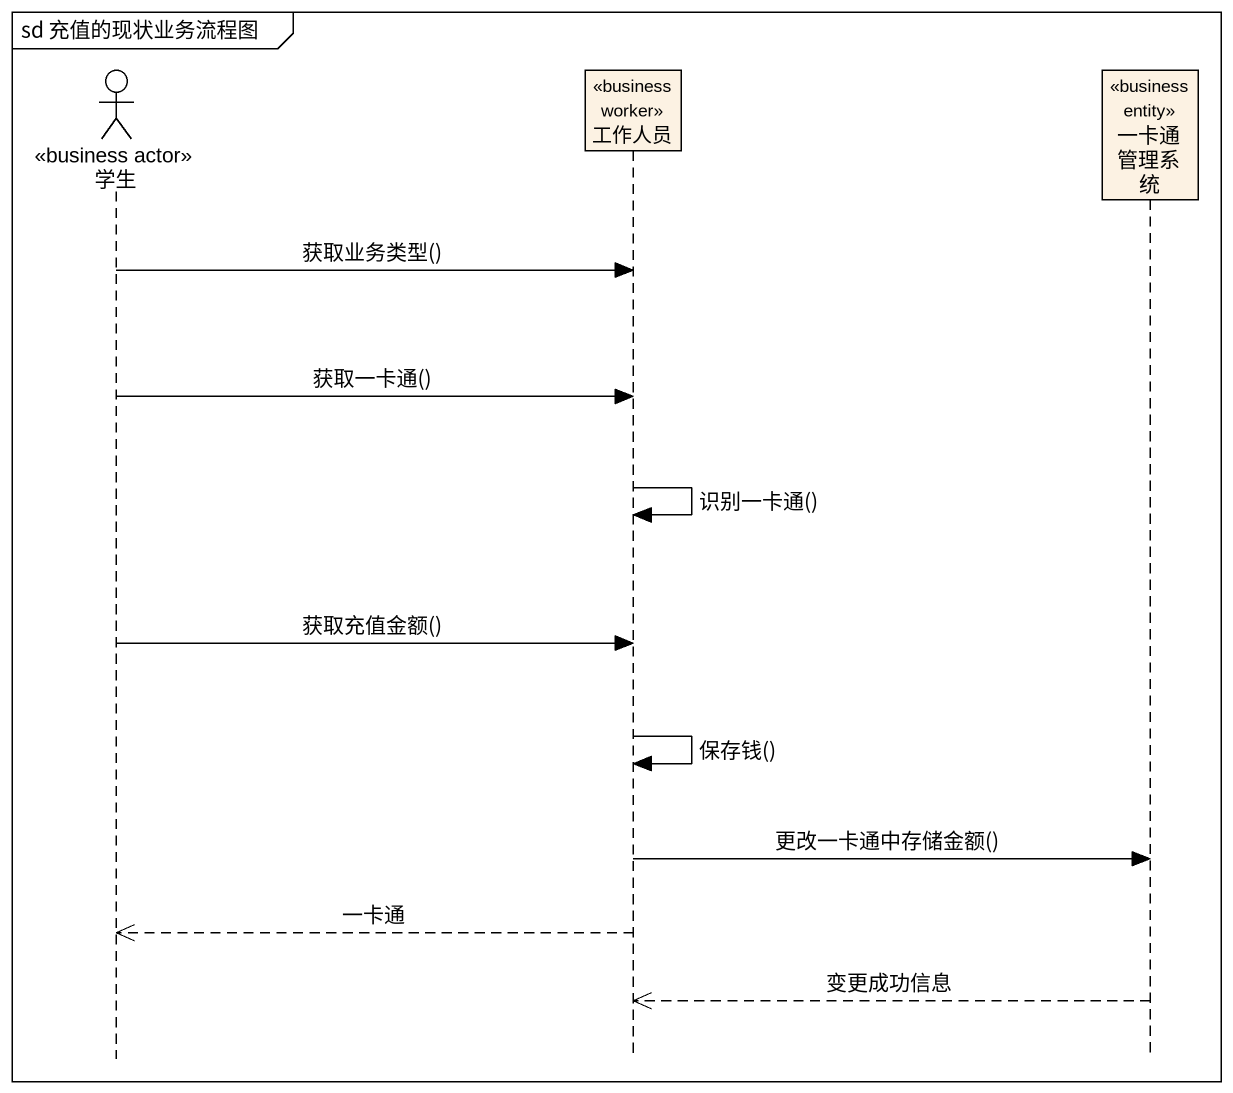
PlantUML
@startuml
mainframe sd 充值的现状业务流程图
hide footbox
actor 学生 <<business actor>>
participant 工作人员 <<business worker>> #FCF2E3
participant 一卡通管理系统 <<business entity>> #FCF2E3

学生 -> 工作人员 : 获取业务类型()
学生 -> 工作人员 : 获取一卡通()
工作人员 -> 工作人员 : 识别一卡通()
学生 -> 工作人员 : 获取充值金额()
工作人员 -> 工作人员 : 保存钱()
工作人员 -> 一卡通管理系统 : 更改一卡通中存储金额()
工作人员 -->> 学生 : 一卡通
一卡通管理系统 -->> 工作人员 : 变更成功信息
@enduml
